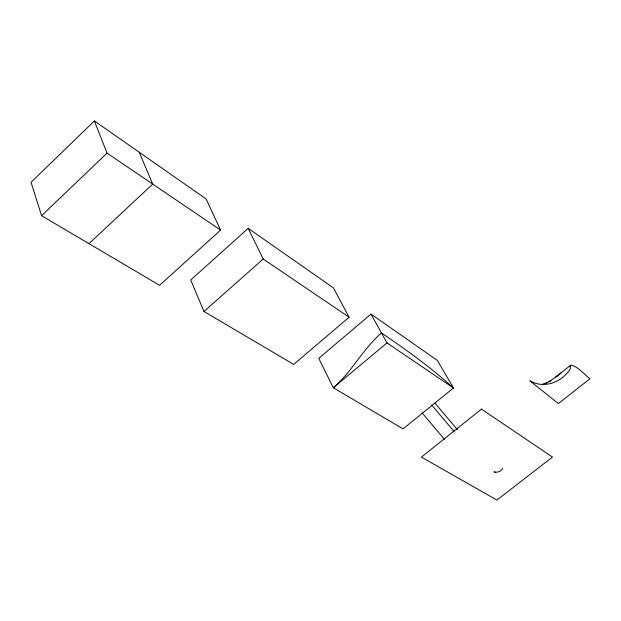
<?xml version="1.0" encoding="UTF-8"?>
<svg xmlns="http://www.w3.org/2000/svg" width="621" height="621" viewBox="0 0 621 621"><rect width="100%" height="100%" fill="white"/><g stroke="black" fill="none" stroke-linecap="round" stroke-linejoin="round"><path stroke-width="0.93" d="M502.824 468.467C500.961 471.362 497.204 473.086 493.866 471.836M94.392 120.948L31.05 182.271L41.56 215.697L159.574 285.303L220.579 230.088L206.087 198.937L94.392 120.948L107.045 153.123L220.579 230.088M41.56 215.697L107.045 153.123M88.982 243.665L152.719 184.088L139.244 152.269M248.198 228.349L190.725 279.993L203.999 311.501L293.694 364.403L349.111 317.23L333.337 287.795L248.198 228.349L263.211 258.996L349.111 317.23M203.999 311.501L263.211 258.996M370.993 314.094L318.759 358.356L333.322 387.776L403.037 428.894L453.493 388.001L437.316 360.397L370.993 314.094L386.984 342.908L453.493 388.001C431.098 367.648 406.507 349.918 381.473 332.98C362.843 348.901 351.952 371.847 333.322 387.776L386.984 342.908M570.528 365.35L555.904 376.963L561.516 372.546M557.542 375.666L549.073 381.783L550.866 380.712L546.006 383.173M546.845 382.901L543.065 383.957M494.634 472.053L495.403 472.185M434.91 403.083L457.436 429.693M431.642 405.001L454.114 431.548M422.024 412.802L444.442 439.28M570.148 366.157L570.357 368.913C561.733 382.171 544.47 389.181 529.899 380.867L558.388 403.557L589.95 378.771C583.841 374.176 578.679 366.91 571.041 365.055L570.148 366.157M481.454 409.115L421.411 457.11L496.893 500.052L552.488 457.072L481.454 409.115"/></g></svg>
